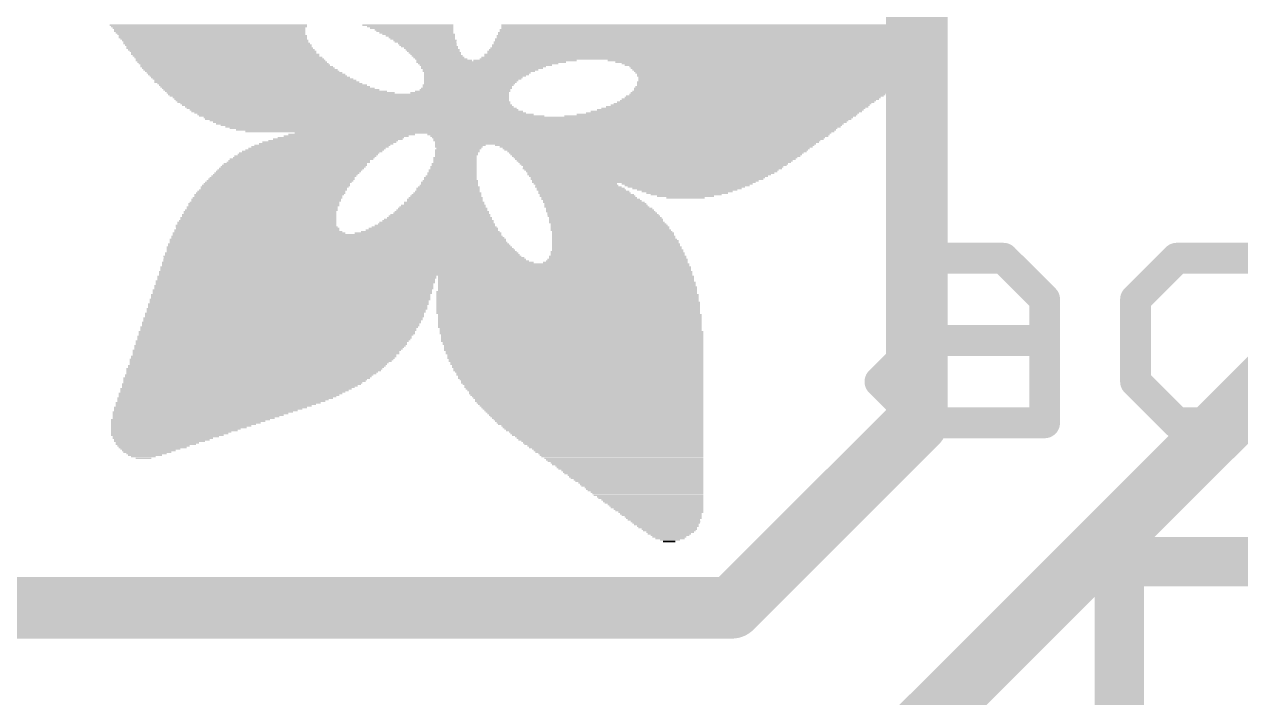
# Model space of a CAD drawing. Extents: x -0.1 to 50.9, y -0.1 to 23.
# Drawn here: x 38.23 to 43.24, y 14.87 to 17.64 of the extents above; entities that cross this region are included whole.
import ezdxf

# ---------------------------------------------------------------- set-up
doc = ezdxf.new("R2010")
doc.units = 0
doc.layers.add('1', color=12, linetype='CONTINUOUS')
doc.layers.add('21', color=40, linetype='CONTINUOUS')

# ---------------------------------------------------------------- blocks, each defined once
blk = doc.blocks.new('RECT')
blk.add_solid([(-0.5, -0.5), (0.5, -0.5), (-0.5, 0.5), (0.5, 0.5)])

msp = doc.modelspace()

# ---------------------------------------------------------------- linework, layer by layer
at = {"layer": '1', "const_width": 0.254}
for points in [[(41.91, 16.002), (41.91, 21.59)], [(41.656, 14.478), (44.45, 17.272)], [(41.148, 15.24), (41.91, 16.002)], [(22.86, 15.24), (41.148, 15.24)]]:
    msp.add_lwpolyline(points, dxfattribs=at)
at = {"layer": '1', "const_width": 0.127}
for points in [[(41.9549, 15.9571, 1), (41.8651, 16.0469)], [(41.8465, 16.002, 1), (41.9735, 16.002)], [(41.1031, 15.2849, 1), (41.1929, 15.1951)], [(41.148, 15.1765, 1), (41.148, 15.3035)]]:
    msp.add_lwpolyline(points, format="xyb", dxfattribs=at)
at = {"layer": '21'}
for points, const_width in [([(41.9277, 16.6799), (42.2666, 16.6799)], 0.127), ([(42.2666, 16.6799), (42.4361, 16.5104)], 0.127), ([(42.8106, 16.5104), (42.9801, 16.6799)], 0.127), ([(42.9801, 16.6799), (43.4886, 16.6799)], 0.127), ([(42.4361, 16.5104), (42.4361, 16.002)], 0.127), ([(42.8106, 16.1715), (42.8106, 16.5104)], 0.127), ([(41.7582, 16.1715), (41.9277, 16.341)], 0.127), ([(41.9277, 16.341), (42.4361, 16.341)], 0.127), ([(41.9277, 16.002), (41.7582, 16.1715)], 0.127), ([(42.9801, 16.002), (42.8106, 16.1715)], 0.127), ([(42.4361, 16.002), (41.9277, 16.002)], 0.127), ([(43.4886, 16.002), (42.9801, 16.002)], 0.127), ([(42.744, 14.58), (42.744, 15.43)], 0.2032), ([(42.744, 15.43), (46.744, 15.43)], 0.2032)]:
    msp.add_lwpolyline(points, dxfattribs=dict(at, const_width=const_width))
for points, const_width in [([(41.9277, 16.7117, 1), (41.9277, 16.6482)], 0.0635), ([(42.2891, 16.7024, 1), (42.2442, 16.6575)], 0.0635), ([(42.2666, 16.6482, 1), (42.2666, 16.7117)], 0.0635), ([(42.9801, 16.7117, 1), (42.9801, 16.6482)], 0.0635), ([(43.0026, 16.6575, 1), (42.9577, 16.7024)], 0.0635), ([(42.4679, 16.5104, 1), (42.4044, 16.5104)], 0.0635), ([(42.4136, 16.488, 1), (42.4586, 16.5329)], 0.0635), ([(42.8424, 16.5104, 1), (42.7789, 16.5104)], 0.0635), ([(42.7882, 16.5329, 1), (42.8331, 16.488)], 0.0635), ([(41.9277, 16.3727, 1), (41.9277, 16.3092)], 0.0635), ([(41.9501, 16.3185, 1), (41.9052, 16.3634)], 0.0635), ([(42.4361, 16.3092, 1), (42.4361, 16.3727)], 0.0635), ([(41.7806, 16.1939, 1), (41.7357, 16.149)], 0.0635), ([(42.8331, 16.1939, 1), (42.7882, 16.149)], 0.0635), ([(41.7357, 16.1939, 1), (41.7806, 16.149)], 0.0635), ([(42.7789, 16.1715, 1), (42.8424, 16.1715)], 0.0635), ([(41.9277, 16.0338, 1), (41.9277, 15.9703)], 0.0635), ([(41.9052, 15.9795, 1), (41.9501, 16.0245)], 0.0635), ([(42.4044, 16.002, 1), (42.4679, 16.002)], 0.0635), ([(42.4361, 15.9703, 1), (42.4361, 16.0338)], 0.0635), ([(42.9801, 16.0338, 1), (42.9801, 15.9703)], 0.0635), ([(42.9577, 15.9795, 1), (43.0026, 16.0245)], 0.0635), ([(42.7948, 15.43, 1), (42.6932, 15.43)], 0.1016), ([(42.744, 15.4808, 1), (42.744, 15.3792)], 0.1016)]:
    msp.add_lwpolyline(points, format="xyb", dxfattribs=dict(at, const_width=const_width))

# ---------------------------------------------------------------- block references
for p, xscale, yscale in [((38.9922, 17.6403), 0.8128, 0.0064), ((38.9954, 17.634), 0.8065, 0.0063), ((38.9954, 17.6276), 0.7937, 0.0064), ((39.8145, 17.6403), 0.3746, 0.0064), ((39.824, 17.634), 0.3556, 0.0063), ((39.8304, 17.6276), 0.3429, 0.0064), ((41.1068, 17.6403), 1.8161, 0.0064), ((41.1099, 17.634), 1.8224, 0.0063), ((41.1099, 17.6276), 1.8224, 0.0064), ((38.9985, 17.6212), 0.7874, 0.0063), ((38.9985, 17.6149), 0.7874, 0.0064), ((39.0017, 17.6086), 0.781, 0.0063), ((39.0049, 17.6022), 0.7747, 0.0064), ((39.0113, 17.5959), 0.7747, 0.0063), ((39.0113, 17.5895), 0.7747, 0.0064), ((39.0144, 17.5831), 0.7684, 0.0063), ((39.0207, 17.5768), 0.7683, 0.0064), ((39.8399, 17.6212), 0.3238, 0.0063), ((39.8431, 17.6149), 0.3175, 0.0064), ((39.8494, 17.6086), 0.3048, 0.0063), ((39.859, 17.6022), 0.2985, 0.0064), ((39.8653, 17.5959), 0.2858, 0.0063), ((39.8717, 17.5895), 0.2731, 0.0064), ((39.8749, 17.5831), 0.2667, 0.0063), ((39.8844, 17.5768), 0.2603, 0.0064), ((41.0972, 17.5831), 1.8478, 0.0063), ((41.0972, 17.5768), 1.8478, 0.0064), ((41.1003, 17.5959), 1.8415, 0.0063), ((41.1003, 17.5895), 1.8415, 0.0064), ((41.1035, 17.6086), 1.8351, 0.0063), ((41.1035, 17.6022), 1.8351, 0.0064), ((41.1067, 17.6212), 1.8288, 0.0063), ((41.1067, 17.6149), 1.8288, 0.0064), ((39.0239, 17.5705), 0.762, 0.0063), ((39.0271, 17.5641), 0.7684, 0.0064), ((39.0335, 17.5578), 0.7683, 0.0063), ((39.0366, 17.5514), 0.762, 0.0064), ((39.0398, 17.545), 0.7684, 0.0063), ((39.0462, 17.5387), 0.7683, 0.0064), ((39.0525, 17.5324), 0.7684, 0.0063), ((39.8875, 17.5705), 0.254, 0.0063), ((39.8939, 17.5641), 0.2413, 0.0064), ((39.8971, 17.5578), 0.2349, 0.0063), ((39.9034, 17.5514), 0.235, 0.0064), ((39.9098, 17.545), 0.2223, 0.0063), ((39.9161, 17.5387), 0.2222, 0.0064), ((39.9193, 17.5324), 0.2159, 0.0063), ((41.0718, 17.5324), 1.8606, 0.0063), ((41.0782, 17.5387), 1.8605, 0.0064), ((41.0813, 17.545), 1.8542, 0.0063), ((41.0877, 17.5578), 1.8542, 0.0063), ((41.0877, 17.5514), 1.8542, 0.0064), ((41.094, 17.5705), 1.8542, 0.0063), ((41.094, 17.5641), 1.8542, 0.0064), ((39.062, 17.5197), 0.7747, 0.0063), ((39.0557, 17.526), 0.762, 0.0064), ((39.0652, 17.5133), 0.7684, 0.0064), ((39.0748, 17.5069), 0.7747, 0.0063), ((39.0811, 17.5006), 0.7747, 0.0064), ((39.0843, 17.4943), 0.7811, 0.0063), ((39.0906, 17.4879), 0.781, 0.0064), ((39.0969, 17.4816), 0.7811, 0.0063), ((39.9257, 17.526), 0.2159, 0.0064), ((39.9288, 17.5197), 0.2096, 0.0063), ((39.9352, 17.5133), 0.2095, 0.0064), ((39.9415, 17.5069), 0.2096, 0.0063), ((39.9511, 17.5006), 0.2159, 0.0064), ((39.9637, 17.4943), 0.2286, 0.0063), ((40.1574, 17.4879), 0.616, 0.0064), ((40.1447, 17.4816), 0.5778, 0.0063), ((40.2971, 17.4943), 0.4254, 0.0063), ((41.0433, 17.5006), 1.8669, 0.0064), ((41.0496, 17.5069), 1.8669, 0.0063), ((41.0622, 17.5197), 1.8669, 0.0063), ((41.0591, 17.5133), 1.8606, 0.0064), ((41.0718, 17.526), 1.8606, 0.0064), ((41.3036, 17.4943), 1.3335, 0.0063), ((41.3163, 17.4879), 1.2954, 0.0064), ((41.3227, 17.4816), 1.2573, 0.0063), ((39.1033, 17.4752), 0.781, 0.0064), ((39.1097, 17.4688), 0.7937, 0.0063), ((39.116, 17.4625), 0.7938, 0.0064), ((39.1256, 17.4562), 0.8001, 0.0063), ((39.1319, 17.4498), 0.8001, 0.0064), ((39.1414, 17.4435), 0.8064, 0.0063), ((39.1509, 17.4371), 0.8128, 0.0064), ((39.1573, 17.4307), 0.8128, 0.0063), ((40.1352, 17.4752), 0.5461, 0.0064), ((40.1257, 17.4688), 0.5143, 0.0063), ((40.1193, 17.4625), 0.5016, 0.0064), ((40.1066, 17.4498), 0.4636, 0.0064), ((40.113, 17.4562), 0.4763, 0.0063), ((40.0907, 17.4307), 0.4191, 0.0063), ((40.1003, 17.4435), 0.4381, 0.0063), ((40.0971, 17.4371), 0.4318, 0.0064), ((41.3258, 17.4752), 1.2382, 0.0064), ((41.3321, 17.4688), 1.2129, 0.0063), ((41.329, 17.4625), 1.1938, 0.0064), ((41.3289, 17.4562), 1.1811, 0.0063), ((41.329, 17.4498), 1.1684, 0.0064), ((41.3258, 17.4435), 1.1494, 0.0063), ((41.3258, 17.4371), 1.1366, 0.0064), ((41.3227, 17.4307), 1.1303, 0.0063), ((39.1668, 17.4244), 0.8192, 0.0064), ((39.1763, 17.4181), 0.8255, 0.0063), ((39.1859, 17.4117), 0.8319, 0.0064), ((39.1922, 17.4054), 0.8446, 0.0063), ((39.2049, 17.399), 0.8446, 0.0064), ((39.2176, 17.3926), 0.8572, 0.0063), ((39.2271, 17.3863), 0.8636, 0.0064), ((39.2399, 17.38), 0.8763, 0.0063), ((40.0558, 17.38), 0.3746, 0.0063), ((40.0622, 17.3926), 0.3747, 0.0063), ((40.059, 17.3863), 0.3683, 0.0064), ((40.0844, 17.4244), 0.4064, 0.0064), ((40.0812, 17.4181), 0.4, 0.0063), ((40.0717, 17.4054), 0.381, 0.0063), ((40.0685, 17.399), 0.3746, 0.0064), ((40.0749, 17.4117), 0.3873, 0.0064), ((41.2814, 17.38), 1.0731, 0.0063), ((41.2877, 17.3863), 1.0732, 0.0064), ((41.294, 17.3926), 1.0731, 0.0063), ((41.3036, 17.4054), 1.0922, 0.0063), ((41.3004, 17.399), 1.0858, 0.0064), ((41.3195, 17.4244), 1.1113, 0.0064), ((41.3163, 17.4181), 1.1049, 0.0063), ((41.3099, 17.4117), 1.0922, 0.0064), ((39.2525, 17.3736), 0.889, 0.0064), ((39.2716, 17.3673), 0.9144, 0.0063), ((39.2906, 17.3609), 0.9398, 0.0064), ((39.5288, 17.3545), 1.4033, 0.0063), ((39.5319, 17.3482), 1.397, 0.0064), ((39.5383, 17.3419), 1.3843, 0.0063), ((39.5415, 17.3355), 1.3779, 0.0064), ((39.5446, 17.3292), 1.3716, 0.0063), ((40.0272, 17.3609), 0.4064, 0.0064), ((40.04, 17.3673), 0.3937, 0.0063), ((40.0495, 17.3736), 0.3747, 0.0064), ((41.2146, 17.3292), 1.0541, 0.0063), ((41.2242, 17.3355), 1.0604, 0.0064), ((41.2338, 17.3419), 1.0541, 0.0063), ((41.2433, 17.3482), 1.0605, 0.0064), ((41.2527, 17.3545), 1.0541, 0.0063), ((41.2592, 17.3609), 1.0541, 0.0064), ((41.2687, 17.3673), 1.0605, 0.0063), ((41.275, 17.3736), 1.0604, 0.0064), ((39.551, 17.3228), 1.3716, 0.0064), ((39.5573, 17.3164), 1.3589, 0.0063), ((39.5637, 17.3101), 1.3589, 0.0064), ((39.5732, 17.3038), 1.3526, 0.0063), ((39.5828, 17.2974), 1.3589, 0.0064), ((39.5922, 17.2911), 1.3525, 0.0063), ((39.605, 17.2847), 1.3653, 0.0064), ((39.6177, 17.2783), 1.3653, 0.0063), ((41.1099, 17.2783), 1.124, 0.0063), ((41.1258, 17.2847), 1.1176, 0.0064), ((41.1416, 17.2911), 1.0985, 0.0063), ((41.1544, 17.2974), 1.0859, 0.0064), ((41.1703, 17.3038), 1.0795, 0.0063), ((41.1829, 17.3101), 1.0668, 0.0064), ((41.1925, 17.3164), 1.0605, 0.0063), ((41.2052, 17.3228), 1.0605, 0.0064), ((39.6399, 17.272), 1.3843, 0.0064), ((39.6653, 17.2657), 1.4224, 0.0063), ((40.3098, 17.2593), 2.6734, 0.0064), ((40.3098, 17.253), 2.6606, 0.0063), ((40.313, 17.2466), 2.6289, 0.0064), ((40.3162, 17.2402), 2.6099, 0.0063), ((40.3162, 17.2339), 2.5845, 0.0064), ((40.3225, 17.2276), 2.559, 0.0063), ((41.0591, 17.2657), 1.2002, 0.0063), ((41.0877, 17.272), 1.1557, 0.0064), ((40.3289, 17.2212), 2.5337, 0.0064), ((40.3321, 17.2149), 2.5019, 0.0063), ((40.3416, 17.2085), 2.4701, 0.0064), ((40.3575, 17.2021), 2.4257, 0.0063), ((39.5383, 17.1768), 0.5207, 0.0063), ((39.5605, 17.1831), 0.5144, 0.0064), ((39.5828, 17.1895), 0.5207, 0.0063), ((40.4527, 17.1958), 2.2098, 0.0064), ((40.7226, 17.1895), 1.6573, 0.0063), ((40.7258, 17.1831), 1.6383, 0.0064), ((40.7226, 17.1768), 1.6193, 0.0063), ((39.4398, 17.1323), 0.5651, 0.0064), ((39.4526, 17.1387), 0.5651, 0.0063), ((39.4621, 17.145), 0.5588, 0.0064), ((39.4779, 17.1514), 0.5525, 0.0063), ((39.4907, 17.1577), 0.5525, 0.0064), ((39.5065, 17.164), 0.5334, 0.0063), ((39.5256, 17.1704), 0.5334, 0.0064), ((40.7162, 17.164), 1.5938, 0.0063), ((40.7226, 17.1704), 1.6065, 0.0064), ((40.7162, 17.1577), 1.5812, 0.0064), ((40.7099, 17.1514), 1.5685, 0.0063), ((40.0304, 17.145), 0.2096, 0.0064), ((40.0241, 17.1387), 0.1969, 0.0063), ((40.0241, 17.1323), 0.1841, 0.0064), ((40.8305, 17.145), 1.3144, 0.0064), ((40.8369, 17.1387), 1.2891, 0.0063), ((40.8369, 17.1323), 1.2637, 0.0064), ((39.3668, 17.0815), 0.5842, 0.0064), ((39.3764, 17.0878), 0.5905, 0.0063), ((39.3859, 17.0942), 0.5842, 0.0064), ((39.3922, 17.1006), 0.5842, 0.0063), ((39.4017, 17.1069), 0.5779, 0.0064), ((39.4081, 17.1133), 0.5778, 0.0063), ((39.4208, 17.1196), 0.5778, 0.0064), ((39.4304, 17.1259), 0.5715, 0.0063), ((40.0082, 17.0942), 0.1778, 0.0064), ((40.0082, 17.0878), 0.1778, 0.0063), ((40.0082, 17.0815), 0.1778, 0.0064), ((40.0177, 17.1259), 0.1842, 0.0063), ((40.0177, 17.1196), 0.1842, 0.0064), ((40.0145, 17.1133), 0.1778, 0.0063), ((40.0145, 17.1069), 0.1778, 0.0064), ((40.0114, 17.1006), 0.1715, 0.0063), ((40.8369, 17.1259), 1.2509, 0.0063), ((40.8401, 17.1196), 1.2319, 0.0064), ((40.8369, 17.1133), 1.2129, 0.0063), ((40.8369, 17.1069), 1.2001, 0.0064), ((40.8369, 17.1006), 1.1875, 0.0063), ((40.8337, 17.0942), 1.1684, 0.0064), ((40.8336, 17.0878), 1.1557, 0.0063), ((40.8305, 17.0815), 1.1366, 0.0064), ((39.3161, 17.0307), 0.5969, 0.0064), ((39.3224, 17.0371), 0.5969, 0.0063), ((39.3287, 17.0434), 0.5969, 0.0064), ((39.3351, 17.0497), 0.5969, 0.0063), ((39.3415, 17.0561), 0.5969, 0.0064), ((39.3478, 17.0625), 0.5969, 0.0063), ((39.351, 17.0688), 0.5905, 0.0064), ((39.3636, 17.0752), 0.5905, 0.0063), ((39.9955, 17.0307), 0.2032, 0.0064), ((39.9987, 17.0434), 0.1969, 0.0064), ((39.9987, 17.0371), 0.1969, 0.0063), ((40.0019, 17.0561), 0.1905, 0.0064), ((40.0019, 17.0497), 0.1905, 0.0063), ((40.005, 17.0688), 0.1842, 0.0064), ((40.005, 17.0625), 0.1842, 0.0063), ((40.0082, 17.0752), 0.1778, 0.0063), ((40.8305, 17.0752), 1.124, 0.0063), ((40.8274, 17.0688), 1.1049, 0.0064), ((40.8273, 17.0625), 1.0922, 0.0063), ((40.8242, 17.0561), 1.0731, 0.0064), ((40.821, 17.0497), 1.0668, 0.0063), ((40.8178, 17.0434), 1.0478, 0.0064), ((40.8178, 17.0371), 1.035, 0.0063), ((40.8146, 17.0307), 1.016, 0.0064), ((39.2716, 16.9799), 0.6096, 0.0064), ((39.2748, 16.9863), 0.6033, 0.0063), ((39.2811, 16.9926), 0.6032, 0.0064), ((39.2874, 16.999), 0.6033, 0.0063), ((39.2938, 17.0053), 0.6032, 0.0064), ((39.297, 17.0116), 0.5969, 0.0063), ((39.3034, 17.018), 0.5969, 0.0064), ((39.3097, 17.0244), 0.5969, 0.0063), ((39.9828, 16.9799), 0.2413, 0.0064), ((39.986, 16.9926), 0.2349, 0.0064), ((39.986, 16.9863), 0.2349, 0.0063), ((39.9891, 16.999), 0.2286, 0.0063), ((39.9892, 17.0116), 0.2159, 0.0063), ((39.9892, 17.0053), 0.2159, 0.0064), ((39.9923, 17.018), 0.2096, 0.0064), ((39.9955, 17.0244), 0.2032, 0.0063), ((40.8083, 17.0244), 1.0033, 0.0063), ((40.8051, 17.018), 0.9842, 0.0064), ((40.8019, 17.0116), 0.9652, 0.0063), ((40.7988, 17.0053), 0.9589, 0.0064), ((40.7924, 16.999), 0.9334, 0.0063), ((40.7861, 16.9926), 0.9207, 0.0064), ((40.5035, 16.9863), 0.3429, 0.0063), ((40.5099, 16.9799), 0.3429, 0.0064), ((40.9639, 16.9863), 0.5397, 0.0063), ((40.9639, 16.9799), 0.5143, 0.0064), ((39.2367, 16.9291), 0.6159, 0.0064), ((39.243, 16.9418), 0.616, 0.0064), ((39.2398, 16.9354), 0.6096, 0.0063), ((39.2493, 16.9482), 0.6159, 0.0063), ((39.2525, 16.9545), 0.6096, 0.0064), ((39.2589, 16.9609), 0.6096, 0.0063), ((39.2652, 16.9735), 0.6096, 0.0063), ((39.2621, 16.9672), 0.6033, 0.0064), ((39.9701, 16.9291), 0.3048, 0.0064), ((39.9701, 16.9354), 0.2921, 0.0063), ((39.9733, 16.9418), 0.2857, 0.0064), ((39.9764, 16.9482), 0.2794, 0.0063), ((39.9764, 16.9545), 0.2667, 0.0064), ((39.9796, 16.9672), 0.2604, 0.0064), ((39.9796, 16.9609), 0.2604, 0.0063), ((39.9828, 16.9735), 0.254, 0.0063), ((40.5162, 16.9735), 0.3556, 0.0063), ((40.5288, 16.9609), 0.3683, 0.0063), ((40.5257, 16.9672), 0.362, 0.0064), ((40.5384, 16.9545), 0.3746, 0.0064), ((40.5416, 16.9482), 0.381, 0.0063), ((40.5511, 16.9418), 0.3874, 0.0064), ((40.5543, 16.9354), 0.3937, 0.0063), ((40.5607, 16.9291), 0.3937, 0.0064), ((40.9607, 16.9735), 0.4826, 0.0063), ((40.9639, 16.9672), 0.4509, 0.0064), ((40.9639, 16.9609), 0.4127, 0.0063), ((40.9639, 16.9545), 0.3747, 0.0064), ((40.9639, 16.9482), 0.3365, 0.0063), ((40.9607, 16.9418), 0.2921, 0.0064), ((40.9575, 16.9354), 0.235, 0.0063), ((40.9575, 16.9291), 0.1588, 0.0064), ((39.2112, 16.8783), 0.6287, 0.0064), ((39.2144, 16.891), 0.6223, 0.0064), ((39.2144, 16.8847), 0.6223, 0.0063), ((39.2208, 16.9037), 0.6223, 0.0064), ((39.2208, 16.8973), 0.6223, 0.0063), ((39.224, 16.9101), 0.6159, 0.0063), ((39.2303, 16.9228), 0.616, 0.0063), ((39.2303, 16.9164), 0.616, 0.0064), ((39.9542, 16.8783), 0.3746, 0.0064), ((39.9574, 16.8847), 0.3683, 0.0063), ((39.9574, 16.891), 0.3556, 0.0064), ((39.9606, 16.8973), 0.3493, 0.0063), ((39.9637, 16.9101), 0.3302, 0.0063), ((39.9637, 16.9037), 0.3302, 0.0064), ((39.9669, 16.9228), 0.3112, 0.0063), ((39.9669, 16.9164), 0.3112, 0.0064), ((40.567, 16.9228), 0.4064, 0.0063), ((40.5733, 16.9164), 0.4064, 0.0064), ((40.5797, 16.9101), 0.4191, 0.0063), ((40.5892, 16.8973), 0.4254, 0.0063), ((40.5924, 16.891), 0.4318, 0.0064), ((40.5861, 16.9037), 0.4191, 0.0064), ((40.605, 16.8783), 0.4445, 0.0064), ((40.6019, 16.8847), 0.4382, 0.0063), ((39.1922, 16.8275), 0.654, 0.0064), ((39.1954, 16.8339), 0.6477, 0.0063), ((39.1986, 16.8466), 0.6413, 0.0063), ((39.1986, 16.8402), 0.6413, 0.0064), ((39.2017, 16.8592), 0.635, 0.0063), ((39.2017, 16.8529), 0.635, 0.0064), ((39.2049, 16.872), 0.6286, 0.0063), ((39.2049, 16.8656), 0.6286, 0.0064), ((39.932, 16.8275), 0.4699, 0.0064), ((39.9383, 16.8339), 0.4572, 0.0063), ((39.9383, 16.8402), 0.4445, 0.0064), ((39.9447, 16.8466), 0.4318, 0.0063), ((39.9447, 16.8529), 0.4191, 0.0064), ((39.9479, 16.8592), 0.4127, 0.0063), ((39.9511, 16.8656), 0.3937, 0.0064), ((39.9542, 16.872), 0.3874, 0.0063), ((40.6083, 16.872), 0.4509, 0.0063), ((40.6146, 16.8656), 0.4508, 0.0064), ((40.6178, 16.8592), 0.4572, 0.0063), ((40.621, 16.8529), 0.4635, 0.0064), ((40.6273, 16.8466), 0.4636, 0.0063), ((40.6305, 16.8402), 0.4699, 0.0064), ((40.6305, 16.8339), 0.4699, 0.0063), ((40.6337, 16.8275), 0.4763, 0.0064), ((39.2017, 16.783), 0.7112, 0.0063), ((39.5224, 16.7767), 1.3526, 0.0064), ((39.1922, 16.7958), 0.6794, 0.0063), ((39.1986, 16.7894), 0.6921, 0.0064), ((39.189, 16.8148), 0.6604, 0.0064), ((39.1922, 16.8085), 0.6668, 0.0063), ((39.1954, 16.8021), 0.6731, 0.0064), ((39.1922, 16.8211), 0.654, 0.0063), ((39.8971, 16.783), 0.6033, 0.0063), ((39.9066, 16.7894), 0.5715, 0.0064), ((39.913, 16.7958), 0.5461, 0.0063), ((39.9193, 16.8021), 0.5334, 0.0064), ((39.9225, 16.8085), 0.5143, 0.0063), ((39.9257, 16.8148), 0.4953, 0.0064), ((39.932, 16.8211), 0.4826, 0.0063), ((40.64, 16.8211), 0.4762, 0.0063), ((40.6432, 16.8148), 0.4826, 0.0064), ((40.6464, 16.8085), 0.4889, 0.0063), ((40.6464, 16.8021), 0.4889, 0.0064), ((40.6496, 16.7958), 0.4953, 0.0063), ((40.6559, 16.7894), 0.4953, 0.0064), ((40.6591, 16.783), 0.5017, 0.0063), ((40.6591, 16.7767), 0.5017, 0.0064), ((39.5319, 16.7259), 1.4224, 0.0064), ((39.5288, 16.7386), 1.4033, 0.0064), ((39.532, 16.7323), 1.4097, 0.0063), ((39.5256, 16.7577), 1.3843, 0.0063), ((39.5256, 16.7513), 1.3843, 0.0064), ((39.5288, 16.7449), 1.3907, 0.0063), ((39.5224, 16.7704), 1.3652, 0.0063), ((39.5256, 16.764), 1.3716, 0.0064), ((40.6622, 16.7704), 0.508, 0.0063), ((40.6622, 16.764), 0.508, 0.0064), ((40.6654, 16.7577), 0.5144, 0.0063), ((40.6686, 16.7513), 0.5207, 0.0064), ((40.6686, 16.7449), 0.5207, 0.0063), ((40.6718, 16.7386), 0.5271, 0.0064), ((40.6718, 16.7323), 0.5271, 0.0063), ((40.6749, 16.7259), 0.5334, 0.0064), ((39.5446, 16.6878), 1.4732, 0.0064), ((39.551, 16.6815), 1.4859, 0.0063), ((39.5415, 16.7005), 1.4541, 0.0064), ((39.5447, 16.6942), 1.4605, 0.0063), ((39.5351, 16.7196), 1.4288, 0.0063), ((39.5383, 16.7132), 1.4351, 0.0064), ((39.5415, 16.7068), 1.4415, 0.0063), ((40.6781, 16.6878), 0.5652, 0.0064), ((40.6781, 16.6815), 0.5652, 0.0063), ((40.675, 16.7068), 0.5461, 0.0063), ((40.6781, 16.7005), 0.5524, 0.0064), ((40.6781, 16.6942), 0.5524, 0.0063), ((40.6749, 16.7196), 0.5334, 0.0063), ((40.6781, 16.7132), 0.5398, 0.0064), ((39.8875, 16.6434), 2.1844, 0.0063), ((39.8875, 16.637), 2.1844, 0.0064), ((39.8875, 16.6306), 2.1844, 0.0063), ((39.5669, 16.6624), 1.5303, 0.0064), ((39.8876, 16.6561), 2.1717, 0.0063), ((39.8876, 16.6497), 2.1717, 0.0064), ((39.5541, 16.6751), 1.4923, 0.0064), ((39.5605, 16.6687), 1.505, 0.0063), ((40.6686, 16.6624), 0.5969, 0.0064), ((40.6749, 16.6687), 0.5842, 0.0063), ((40.6781, 16.6751), 0.5778, 0.0064), ((39.351, 16.5862), 1.1493, 0.0064), ((39.351, 16.5799), 1.1493, 0.0063), ((39.3573, 16.6053), 1.1494, 0.0063), ((39.3573, 16.5989), 1.1494, 0.0064), ((39.3541, 16.5925), 1.143, 0.0063), ((39.8876, 16.6243), 2.1971, 0.0064), ((39.8876, 16.618), 2.1971, 0.0063), ((39.8876, 16.6116), 2.1971, 0.0064), ((40.4654, 16.6053), 1.0541, 0.0063), ((40.4654, 16.5989), 1.0541, 0.0064), ((40.4654, 16.5925), 1.0541, 0.0063), ((40.4654, 16.5862), 1.0541, 0.0064), ((40.4686, 16.5799), 1.0605, 0.0063), ((39.3319, 16.5291), 1.1494, 0.0063), ((39.3383, 16.5481), 1.1493, 0.0064), ((39.3383, 16.5418), 1.1493, 0.0063), ((39.3383, 16.5354), 1.1493, 0.0064), ((39.3446, 16.5672), 1.1494, 0.0063), ((39.3446, 16.5608), 1.1494, 0.0064), ((39.3446, 16.5544), 1.1494, 0.0063), ((39.3478, 16.5735), 1.143, 0.0064), ((40.4686, 16.5418), 1.0731, 0.0063), ((40.4686, 16.5354), 1.0731, 0.0064), ((40.4718, 16.5291), 1.0795, 0.0063), ((40.4686, 16.5735), 1.0605, 0.0064), ((40.4686, 16.5672), 1.0605, 0.0063), ((40.4717, 16.5608), 1.0668, 0.0064), ((40.4717, 16.5544), 1.0668, 0.0063), ((40.4717, 16.5481), 1.0668, 0.0064), ((39.3192, 16.4846), 1.1494, 0.0064), ((39.3192, 16.4782), 1.1494, 0.0063), ((39.3224, 16.491), 1.1557, 0.0063), ((39.3287, 16.51), 1.1557, 0.0064), ((39.3255, 16.5037), 1.1493, 0.0063), ((39.3255, 16.4973), 1.1493, 0.0064), ((39.3319, 16.5227), 1.1494, 0.0064), ((39.3319, 16.5163), 1.1494, 0.0063), ((40.4749, 16.4973), 1.0858, 0.0064), ((40.4749, 16.491), 1.0858, 0.0063), ((40.4749, 16.4846), 1.0858, 0.0064), ((40.4749, 16.4782), 1.0858, 0.0063), ((40.4718, 16.5227), 1.0795, 0.0064), ((40.4718, 16.5163), 1.0795, 0.0063), ((40.4718, 16.51), 1.0795, 0.0064), ((40.4718, 16.5037), 1.0795, 0.0063), ((39.3002, 16.4338), 1.1493, 0.0064), ((39.3002, 16.4275), 1.1493, 0.0063), ((39.3065, 16.4529), 1.1494, 0.0063), ((39.3065, 16.4465), 1.1494, 0.0064), ((39.3065, 16.4401), 1.1494, 0.0063), ((39.3161, 16.4719), 1.1557, 0.0064), ((39.3129, 16.4656), 1.1493, 0.0063), ((39.3129, 16.4592), 1.1493, 0.0064), ((40.4749, 16.4719), 1.0858, 0.0064), ((40.4749, 16.4656), 1.0858, 0.0063), ((40.4749, 16.4592), 1.0858, 0.0064), ((40.4749, 16.4529), 1.0858, 0.0063), ((40.4813, 16.4465), 1.0859, 0.0064), ((40.4813, 16.4401), 1.0859, 0.0063), ((40.4813, 16.4338), 1.0859, 0.0064), ((40.4813, 16.4275), 1.0859, 0.0063), ((39.2748, 16.3767), 1.1367, 0.0063), ((39.2843, 16.3957), 1.143, 0.0064), ((39.2811, 16.3894), 1.1366, 0.0063), ((39.2811, 16.383), 1.1366, 0.0064), ((39.2938, 16.4148), 1.1494, 0.0063), ((39.2906, 16.4084), 1.143, 0.0064), ((39.2906, 16.402), 1.143, 0.0063), ((39.297, 16.4211), 1.143, 0.0064), ((40.4813, 16.4211), 1.0859, 0.0064), ((40.4813, 16.4148), 1.0859, 0.0063), ((40.4813, 16.4084), 1.0859, 0.0064), ((40.4813, 16.402), 1.0859, 0.0063), ((40.4813, 16.3957), 1.0859, 0.0064), ((40.4845, 16.3894), 1.0795, 0.0063), ((40.4845, 16.383), 1.0795, 0.0064), ((40.4876, 16.3767), 1.0858, 0.0063), ((39.2557, 16.3386), 1.124, 0.0063), ((39.2525, 16.3322), 1.1176, 0.0064), ((39.2525, 16.3258), 1.1176, 0.0063), ((39.2621, 16.3449), 1.1239, 0.0064), ((39.2653, 16.3576), 1.1303, 0.0064), ((39.2653, 16.3513), 1.1303, 0.0063), ((39.2748, 16.3703), 1.1367, 0.0064), ((39.2716, 16.3639), 1.1303, 0.0063), ((40.4876, 16.3703), 1.0858, 0.0064), ((40.4907, 16.3639), 1.0795, 0.0063), ((40.4907, 16.3576), 1.0795, 0.0064), ((40.4907, 16.3513), 1.0795, 0.0063), ((40.4907, 16.3449), 1.0795, 0.0064), ((40.4907, 16.3386), 1.0795, 0.0063), ((40.494, 16.3322), 1.0731, 0.0064), ((40.494, 16.3258), 1.0731, 0.0063), ((39.2208, 16.2751), 1.0922, 0.0063), ((39.2335, 16.3005), 1.1049, 0.0063), ((39.2303, 16.2941), 1.0986, 0.0064), ((39.2303, 16.2877), 1.0986, 0.0063), ((39.224, 16.2814), 1.0859, 0.0064), ((39.2462, 16.3195), 1.1176, 0.0064), ((39.243, 16.3132), 1.1112, 0.0063), ((39.2399, 16.3068), 1.1049, 0.0064), ((40.4971, 16.3195), 1.0668, 0.0064), ((40.4971, 16.3132), 1.0668, 0.0063), ((40.4971, 16.3068), 1.0668, 0.0064), ((40.4971, 16.3005), 1.0668, 0.0063), ((40.5003, 16.2941), 1.0604, 0.0064), ((40.5003, 16.2877), 1.0604, 0.0063), ((40.5035, 16.2814), 1.0541, 0.0064), ((40.5035, 16.2751), 1.0541, 0.0063), ((39.1922, 16.237), 1.0604, 0.0063), ((39.1891, 16.2306), 1.0541, 0.0064), ((39.2112, 16.2624), 1.0859, 0.0063), ((39.2017, 16.2496), 1.0668, 0.0063), ((39.1986, 16.2433), 1.0605, 0.0064), ((39.2081, 16.256), 1.0795, 0.0064), ((39.2176, 16.2687), 1.0858, 0.0064), ((40.5035, 16.2687), 1.0541, 0.0064), ((40.5067, 16.2624), 1.0477, 0.0063), ((40.5067, 16.256), 1.0477, 0.0064), ((40.5098, 16.2496), 1.0414, 0.0063), ((40.5098, 16.2433), 1.0414, 0.0064), ((40.513, 16.237), 1.035, 0.0063), ((40.513, 16.2306), 1.035, 0.0064), ((39.1509, 16.1862), 1.016, 0.0063), ((39.1446, 16.1798), 1.0033, 0.0064), ((39.1605, 16.1989), 1.0223, 0.0063), ((39.1573, 16.1925), 1.016, 0.0064), ((39.1731, 16.2115), 1.0351, 0.0063), ((39.1827, 16.2243), 1.0541, 0.0063), ((39.1795, 16.2179), 1.0478, 0.0064), ((39.17, 16.2052), 1.0287, 0.0064), ((40.5162, 16.2243), 1.0287, 0.0063), ((40.5162, 16.2179), 1.0287, 0.0064), ((40.5194, 16.2115), 1.0223, 0.0063), ((40.5225, 16.2052), 1.016, 0.0064), ((40.5225, 16.1989), 1.016, 0.0063), ((40.5257, 16.1925), 1.0096, 0.0064), ((40.5257, 16.1862), 1.0096, 0.0063), ((40.5288, 16.1798), 1.0033, 0.0064), ((39.1065, 16.1417), 0.9525, 0.0064), ((39.1001, 16.1354), 0.9398, 0.0063), ((39.0938, 16.129), 0.9271, 0.0064), ((39.1287, 16.1608), 0.9842, 0.0063), ((39.1224, 16.1544), 0.9715, 0.0064), ((39.116, 16.1481), 0.9588, 0.0063), ((39.135, 16.1671), 0.9843, 0.0064), ((39.1414, 16.1735), 0.997, 0.0063), ((40.5321, 16.1735), 0.9969, 0.0063), ((40.5321, 16.1671), 0.9969, 0.0064), ((40.5352, 16.1608), 0.9906, 0.0063), ((40.5384, 16.1544), 0.9842, 0.0064), ((40.5384, 16.1481), 0.9842, 0.0063), ((40.5416, 16.1417), 0.9779, 0.0064), ((40.5448, 16.1354), 0.9715, 0.0063), ((40.5479, 16.129), 0.9652, 0.0064), ((39.0239, 16.0782), 0.8255, 0.0064), ((39.0335, 16.0846), 0.8445, 0.0063), ((39.062, 16.1036), 0.889, 0.0064), ((39.0525, 16.0973), 0.87, 0.0063), ((39.0462, 16.0909), 0.8573, 0.0064), ((39.0779, 16.1163), 0.908, 0.0064), ((39.0716, 16.11), 0.8953, 0.0063), ((39.0843, 16.1227), 0.9207, 0.0063), ((40.5479, 16.1227), 0.9652, 0.0063), ((40.5511, 16.1163), 0.9588, 0.0064), ((40.5543, 16.11), 0.9525, 0.0063), ((40.5575, 16.1036), 0.9461, 0.0064), ((40.5606, 16.0973), 0.9398, 0.0063), ((40.5606, 16.0909), 0.9398, 0.0064), ((40.5638, 16.0846), 0.9334, 0.0063), ((40.5669, 16.0782), 0.9271, 0.0064), ((38.97, 16.0465), 0.7429, 0.0063), ((38.9509, 16.0338), 0.7048, 0.0063), ((38.9414, 16.0274), 0.6858, 0.0064), ((38.9605, 16.0401), 0.7239, 0.0064), ((38.9826, 16.0528), 0.7557, 0.0064), ((39.0017, 16.0655), 0.7938, 0.0064), ((38.9922, 16.0592), 0.7747, 0.0063), ((39.0144, 16.0719), 0.8064, 0.0063), ((40.5702, 16.0719), 0.9207, 0.0063), ((40.5733, 16.0655), 0.9144, 0.0064), ((40.5765, 16.0592), 0.908, 0.0063), ((40.5797, 16.0528), 0.9017, 0.0064), ((40.5829, 16.0465), 0.8953, 0.0063), ((40.586, 16.0401), 0.889, 0.0064), ((40.5892, 16.0338), 0.8826, 0.0063), ((40.5924, 16.0274), 0.8763, 0.0064), ((38.9192, 16.0147), 0.6541, 0.0064), ((38.9096, 16.0084), 0.635, 0.0063), ((38.9001, 16.002), 0.616, 0.0064), ((38.8906, 15.9957), 0.5969, 0.0063), ((38.8715, 15.983), 0.5588, 0.0063), ((38.8588, 15.9766), 0.5334, 0.0064), ((38.8811, 15.9893), 0.5779, 0.0064), ((38.9319, 16.0211), 0.6667, 0.0063), ((40.5956, 16.0211), 0.8699, 0.0063), ((40.5987, 16.0147), 0.8636, 0.0064), ((40.6019, 16.0084), 0.8572, 0.0063), ((40.605, 16.002), 0.8509, 0.0064), ((40.6083, 15.9957), 0.8445, 0.0063), ((40.6146, 15.9893), 0.8318, 0.0064), ((40.6178, 15.983), 0.8255, 0.0063), ((40.621, 15.9766), 0.8191, 0.0064), ((38.8525, 15.9703), 0.5207, 0.0063), ((38.8398, 15.9639), 0.4953, 0.0064), ((38.8334, 15.9576), 0.4826, 0.0063), ((38.8239, 15.9512), 0.4636, 0.0064), ((38.8176, 15.9449), 0.4381, 0.0063), ((38.8049, 15.9385), 0.4127, 0.0064), ((38.7921, 15.9258), 0.3747, 0.0064), ((38.8017, 15.9322), 0.3937, 0.0063), ((40.6241, 15.9703), 0.8128, 0.0063), ((40.6305, 15.9639), 0.8001, 0.0064), ((40.6337, 15.9576), 0.7937, 0.0063), ((40.6368, 15.9512), 0.7874, 0.0064), ((40.6431, 15.9449), 0.7747, 0.0063), ((40.6464, 15.9385), 0.7683, 0.0064), ((40.6495, 15.9322), 0.762, 0.0063), ((40.6559, 15.9258), 0.7493, 0.0064), ((38.7827, 15.9195), 0.3429, 0.0063), ((38.7763, 15.9131), 0.3302, 0.0064), ((38.7668, 15.9068), 0.2985, 0.0063), ((38.7636, 15.9004), 0.2794, 0.0064), ((38.754, 15.8941), 0.2477, 0.0063), ((38.7477, 15.8877), 0.2222, 0.0064), ((38.7414, 15.8814), 0.1969, 0.0063), ((38.7382, 15.875), 0.1651, 0.0064), ((40.6591, 15.9195), 0.7429, 0.0063), ((40.6622, 15.9131), 0.7366, 0.0064), ((40.6686, 15.9068), 0.7239, 0.0063), ((40.6718, 15.9004), 0.7175, 0.0064), ((40.6781, 15.8941), 0.7048, 0.0063), ((40.6812, 15.8877), 0.6985, 0.0064), ((40.6845, 15.8814), 0.6921, 0.0063), ((40.6908, 15.875), 0.6794, 0.0064), ((38.7319, 15.8687), 0.1397, 0.0063), ((38.7255, 15.8623), 0.1016, 0.0064), ((38.7255, 15.8559), 0.0635, 0.0063), ((40.694, 15.8687), 0.6731, 0.0063), ((40.6972, 15.8623), 0.6667, 0.0064), ((40.7035, 15.8559), 0.654, 0.0063), ((40.7067, 15.8496), 0.6477, 0.0064), ((40.7099, 15.8433), 0.6413, 0.0063), ((40.7162, 15.8369), 0.6286, 0.0064), ((40.7193, 15.8306), 0.6223, 0.0063), ((40.7257, 15.8242), 0.6096, 0.0064), ((40.7289, 15.8178), 0.6032, 0.0063), ((40.7321, 15.8115), 0.5969, 0.0064), ((40.7384, 15.8052), 0.5842, 0.0063), ((40.7416, 15.7988), 0.5778, 0.0064), ((40.7448, 15.7925), 0.5715, 0.0063), ((40.7511, 15.7861), 0.5588, 0.0064), ((40.7543, 15.7797), 0.5524, 0.0063), ((40.7574, 15.7734), 0.5461, 0.0064), ((40.7638, 15.7671), 0.5334, 0.0063), ((40.767, 15.7607), 0.527, 0.0064), ((40.7734, 15.7544), 0.5143, 0.0063), ((40.7765, 15.748), 0.508, 0.0064), ((40.7797, 15.7416), 0.5016, 0.0063), ((40.7861, 15.7353), 0.4889, 0.0064), ((40.7892, 15.729), 0.4826, 0.0063), ((40.7924, 15.7226), 0.4762, 0.0064), ((40.7988, 15.7163), 0.4635, 0.0063), ((40.8019, 15.7099), 0.4572, 0.0064), ((40.8051, 15.7035), 0.4508, 0.0063), ((40.8115, 15.6972), 0.4381, 0.0064), ((40.8146, 15.6909), 0.4318, 0.0063), ((40.821, 15.6845), 0.4191, 0.0064), ((40.8242, 15.6782), 0.4127, 0.0063), ((40.8273, 15.6718), 0.4064, 0.0064), ((40.8336, 15.6654), 0.3937, 0.0063), ((40.8369, 15.6591), 0.3873, 0.0064), ((40.84, 15.6528), 0.381, 0.0063), ((40.8464, 15.6464), 0.3683, 0.0064), ((40.8496, 15.6401), 0.3619, 0.0063), ((40.8559, 15.6337), 0.3492, 0.0064), ((40.8559, 15.6274), 0.3366, 0.0063), ((40.8591, 15.621), 0.3302, 0.0064), ((40.8655, 15.6147), 0.3175, 0.0063), ((40.8686, 15.6083), 0.3112, 0.0064), ((40.8686, 15.602), 0.2984, 0.0063), ((40.875, 15.5956), 0.2857, 0.0064), ((40.8781, 15.5893), 0.2794, 0.0063), ((40.8782, 15.5829), 0.2667, 0.0064), ((40.8845, 15.5766), 0.254, 0.0063), ((40.8845, 15.5702), 0.2413, 0.0064), ((40.8908, 15.5639), 0.2286, 0.0063), ((40.8909, 15.5575), 0.2159, 0.0064), ((40.894, 15.5512), 0.1968, 0.0063), ((40.8908, 15.5448), 0.1778, 0.0064), ((40.894, 15.5385), 0.1588, 0.0063), ((40.8909, 15.5321), 0.1397, 0.0064), ((40.894, 15.5258), 0.1206, 0.0063), ((40.894, 15.5194), 0.0826, 0.0064), ((40.8908, 15.5131), 0.0508, 0.0063)]:
    msp.add_blockref('RECT', p, dxfattribs=dict(at, xscale=xscale, yscale=yscale))

doc.saveas('drawing.dxf')
